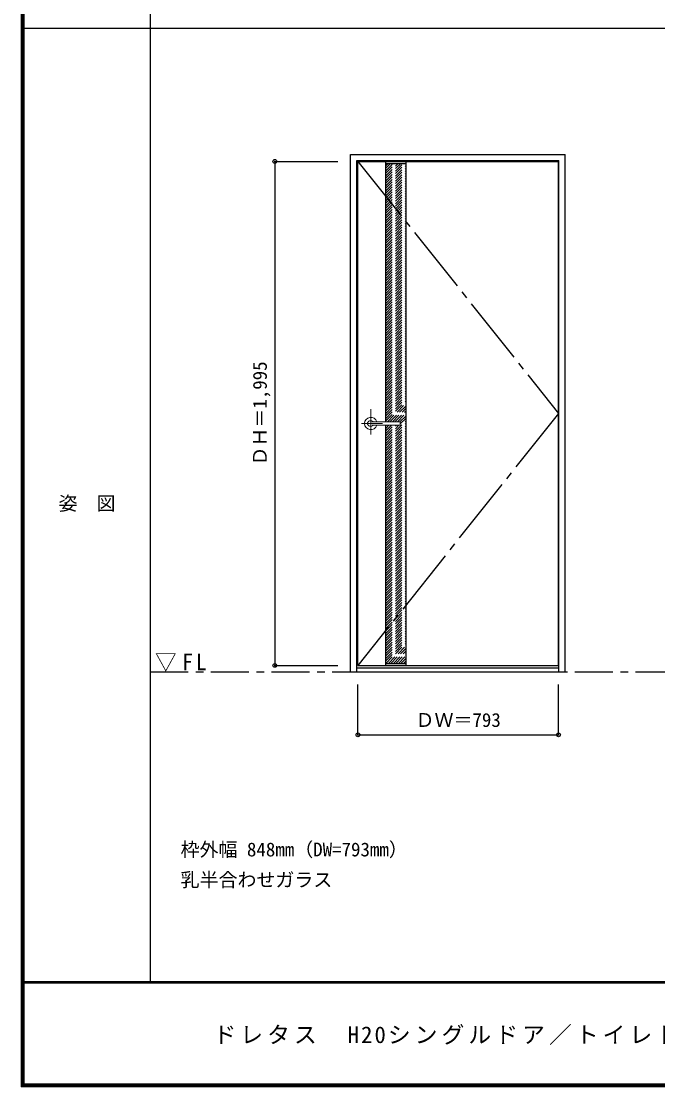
# Model space of a CAD drawing. Units: millimetres, scale not verified. Extents: x -6000 to 5700, y -4307 to 4260.
# Drawn here: x -6000 to -3483, y -4205 to 12 of the extents above; entities that cross this region are included whole.
import ezdxf
from ezdxf.enums import TextEntityAlignment as Align

# ---------------------------------------------------------------- set-up
doc = ezdxf.new("R2010")
doc.units = ezdxf.units.MM
doc.header["$LTSCALE"] = 30
doc.header["$PDMODE"] = 32
doc.header["$PDSIZE"] = 15
for name, pattern in [('CHAIN1', [8, 5, -1, 1, -1]), ('CHAIN2', [12, 9, -1, 1, -1]), ('DASHED1', [1.8, 1.2, -0.6])]:
    doc.linetypes.add(name, pattern=pattern)
for name, color, linetype in [('0-1_通り芯', 7, 'CHAIN1'), ('0-2_扉', 3, 'Continuous'), ('0-3_仕上げ', 3, 'Continuous'), ('0-4_枠', 3, 'Continuous'), ('0-7', 7, 'CHAIN2'), ('0-A_文字', 7, 'Continuous'), ('0-B_寸法', 7, 'Continuous'), ('0-C_ハッチ', 4, 'DASHED1'), ('F-1_枠', 6, 'Continuous'), ('F-A_文字', 7, 'Continuous')]:
    doc.layers.add(name, color=color, linetype=linetype)
doc.layers.add('0-5_レバー', color=7, linetype='Continuous', lineweight=18)
doc.styles.add('ＭＳ ゴシック', font='')
doc.styles.get('ＭＳ ゴシック').set_extended_font_data('MS Gothic')

msp = doc.modelspace()

# ---------------------------------------------------------------- linework, layer by layer
at = {"layer": '0-1_通り芯'}
msp.add_line((-5490, -2562.5), (5700, -2562.5), dxfattribs=at)
at = {"layer": '0-2_扉'}
for p, q in [((-4668.4, -542.5), (-3875.4, -542.5)), ((-4668.4, -2537.5), (-4668.4, -542.5)), ((-3875.4, -2537.5), (-3875.4, -542.5)), ((-4668.4, -2537.5), (-3875.4, -2537.5))]:
    msp.add_line(p, q, dxfattribs=at)
at = {"layer": '0-3_仕上げ'}
for p, q in [((-4558.4, -1573), (-4558.4, -542.5)), ((-4478.4, -2537.5), (-4478.4, -542.5)), ((-4558.4, -2537.5), (-4558.4, -1587))]:
    msp.add_line(p, q, dxfattribs=at)
at = {"layer": '0-3_仕上げ', "color": 7}
for p, q in [((-4558.4, -550.5), (-4478.4, -550.5)), ((-4558.4, -2529.5), (-4478.4, -2529.5))]:
    msp.add_line(p, q, dxfattribs=at)
at = {"layer": '0-4_枠'}
for p, q in [((-4697.4, -515.5), (-3849.4, -515.5)), ((-4697.4, -2562.5), (-4697.4, -515.5)), ((-4673.4, -539.5), (-3873.4, -539.5)), ((-4673.4, -2562.5), (-4673.4, -539.5)), ((-3873.4, -2562.5), (-3873.4, -539.5)), ((-3849.4, -2562.5), (-3849.4, -515.5)), ((-4697.4, -2562.5), (-3849.4, -2562.5)), ((-4673.4, -2547.5), (-3873.4, -2547.5))]:
    msp.add_line(p, q, dxfattribs=at)
at = {"layer": '0-5_レバー', "color": 4, "linetype": 'CHAIN1'}
for p, q in [((-4617.9, -1523.54), (-4617.9, -1623.39)), ((-4571.1, -1580), (-4654.12, -1580))]:
    msp.add_line(p, q, dxfattribs=at)
at = {"layer": '0-5_レバー'}
for q in [(-4500.9, -1574.51), (-4500.9, -1585.5)]:
    msp.add_line((-4500.9, -1580), q, dxfattribs=at)
for points in [[(-4607.94, -1573.01), (-4608.71, -1572.22), (-4610.68, -1570.85), (-4612.92, -1569.84), (-4615.36, -1569.21), (-4617.9, -1569), (-4620.44, -1569.21), (-4622.87, -1569.84), (-4625.12, -1570.85), (-4627.09, -1572.22), (-4628.71, -1573.89), (-4629.91, -1575.79), (-4630.65, -1577.85), (-4630.9, -1580), (-4630.65, -1582.15), (-4629.91, -1584.21), (-4628.71, -1586.11), (-4627.09, -1587.78), (-4625.12, -1589.15), (-4622.87, -1590.16), (-4620.44, -1590.79), (-4617.9, -1591), (-4615.36, -1590.79), (-4612.92, -1590.16), (-4610.68, -1589.15), (-4608.71, -1587.78), (-4607.94, -1586.99)], [(-4502.4, -1573), (-4512.13, -1573), (-4522.31, -1573), (-4531.91, -1573), (-4540.9, -1573), (-4549.31, -1573), (-4557.12, -1573), (-4563.94, -1573), (-4570.24, -1573), (-4576, -1573), (-4581.25, -1573), (-4586.04, -1573), (-4590.69, -1573), (-4594.9, -1573), (-4598.65, -1573), (-4600.65, -1573), (-4602.5, -1573), (-4604.51, -1573.01), (-4606.92, -1573.01), (-4608.41, -1573.01), (-4609.95, -1573.01), (-4611.47, -1573.01), (-4612.57, -1573.01), (-4613.03, -1573.01), (-4613.03, -1573.02)], [(-4612.88, -1586.99), (-4612.75, -1586.99), (-4612.31, -1586.99), (-4611.59, -1586.99), (-4610.57, -1586.99), (-4609.31, -1586.99), (-4607.96, -1586.99), (-4605.1, -1586.99), (-4602.12, -1587), (-4599.1, -1587), (-4596.06, -1587), (-4592.99, -1587), (-4589.91, -1587), (-4585.91, -1587), (-4581.5, -1587), (-4576.53, -1587), (-4571, -1587), (-4564.91, -1587), (-4558.26, -1587), (-4551.05, -1587), (-4542.46, -1587), (-4533.2, -1587), (-4523.26, -1587), (-4512.65, -1587), (-4502.4, -1587)], [(-4502.4, -1573), (-4511.48, -1573), (-4511.88, -1573)]]:
    msp.add_lwpolyline(points, dxfattribs=at)
for centre, radius, start, end in [((-4617.9, -1580), 24.55, 16.59952, 343.36736), ((-4502.4, -1574.5), 1.5, 0.00847, 89.9163), ((-4502.4, -1574.5), 1.5, 360, 90.17419), ((-4502.4, -1585.5), 1.5, 270.16419, 0), ((-4502.4, -1585.5), 1.5, 269.91059, 359.99153)]:
    msp.add_arc(centre, radius, start, end, dxfattribs=at)
at = {"layer": '0-7'}
for p, q in [((-4668.4, -542.5), (-3875.4, -1540)), ((-3875.4, -1540), (-4668.4, -2537.5))]:
    msp.add_line(p, q, dxfattribs=at)
at = {"layer": '0-B_寸法', "color": 4}
for p, q in [((-4997.4, -542.5), (-4747.4, -542.5)), ((-4997.4, -542.5), (-4997.4, -2537.5)), ((-4997.4, -2537.5), (-4747.4, -2537.5)), ((-4668.4, -2812.5), (-4668.4, -2612.5)), ((-3875.4, -2812.5), (-3875.4, -2612.5)), ((-4668.4, -2812.5), (-3875.4, -2812.5))]:
    msp.add_line(p, q, dxfattribs=at)
at = {"layer": '0-B_寸法'}
for p in [(-4997.4, -542.5), (-4997.4, -2537.5), (-4668.4, -2812.5), (-3875.4, -2812.5)]:
    msp.add_point(p, dxfattribs=at)
at = {"layer": '0-C_ハッチ'}
for p, q in [((-4558.4, -629.2), (-4479.7, -550.5)), ((-4558.4, -619.3), (-4489.6, -550.5)), ((-4558.4, -609.4), (-4499.5, -550.5)), ((-4558.4, -599.51), (-4509.39, -550.5)), ((-4558.4, -589.61), (-4519.29, -550.5)), ((-4558.4, -579.71), (-4529.19, -550.5)), ((-4558.4, -569.81), (-4539.09, -550.5)), ((-4558.4, -559.91), (-4548.99, -550.5)), ((-4558.4, -639.1), (-4478.4, -559.1)), ((-4558.4, -649), (-4478.4, -569)), ((-4558.4, -658.9), (-4478.4, -578.9)), ((-4558.4, -668.8), (-4478.4, -588.8)), ((-4558.4, -678.7), (-4478.4, -598.7)), ((-4558.4, -688.6), (-4478.4, -608.6)), ((-4558.4, -698.5), (-4478.4, -618.5)), ((-4558.4, -708.4), (-4478.4, -628.4)), ((-4558.4, -718.3), (-4478.4, -638.3)), ((-4558.4, -728.2), (-4478.4, -648.2)), ((-4558.4, -738.1), (-4478.4, -658.1)), ((-4558.4, -748), (-4478.4, -668)), ((-4558.4, -757.9), (-4478.4, -677.9)), ((-4558.4, -767.8), (-4478.4, -687.8)), ((-4558.4, -777.7), (-4478.4, -697.7)), ((-4558.4, -787.6), (-4478.4, -707.6)), ((-4558.4, -797.5), (-4478.4, -717.5)), ((-4558.4, -807.39), (-4478.4, -727.39)), ((-4558.4, -817.29), (-4478.4, -737.29)), ((-4558.4, -827.19), (-4478.4, -747.19)), ((-4558.4, -837.09), (-4478.4, -757.09)), ((-4558.4, -846.99), (-4478.4, -766.99)), ((-4558.4, -856.89), (-4478.4, -776.89)), ((-4558.4, -866.79), (-4478.4, -786.79)), ((-4558.4, -876.69), (-4478.4, -796.69)), ((-4558.4, -886.59), (-4478.4, -806.59)), ((-4558.4, -896.49), (-4478.4, -816.49)), ((-4558.4, -906.39), (-4478.4, -826.39)), ((-4558.4, -916.29), (-4478.4, -836.29)), ((-4558.4, -926.19), (-4478.4, -846.19)), ((-4558.4, -936.09), (-4478.4, -856.09)), ((-4558.4, -945.99), (-4478.4, -865.99)), ((-4558.4, -955.89), (-4478.4, -875.89)), ((-4558.4, -965.79), (-4478.4, -885.79)), ((-4558.4, -975.69), (-4478.4, -895.69)), ((-4558.4, -985.59), (-4478.4, -905.59)), ((-4558.4, -995.48), (-4478.4, -915.48)), ((-4558.4, -1005.38), (-4478.4, -925.38)), ((-4558.4, -1015.28), (-4478.4, -935.28)), ((-4558.4, -1025.18), (-4478.4, -945.18)), ((-4558.4, -1035.08), (-4478.4, -955.08)), ((-4558.4, -1044.98), (-4478.4, -964.98)), ((-4558.4, -1054.88), (-4478.4, -974.88)), ((-4558.4, -1064.78), (-4478.4, -984.78)), ((-4558.4, -1074.68), (-4478.4, -994.68)), ((-4558.4, -1084.58), (-4478.4, -1004.58)), ((-4558.4, -1094.48), (-4478.4, -1014.48)), ((-4558.4, -1104.38), (-4478.4, -1024.38)), ((-4558.4, -1114.28), (-4478.4, -1034.28)), ((-4558.4, -1124.18), (-4478.4, -1044.18)), ((-4558.4, -1134.08), (-4478.4, -1054.08)), ((-4558.4, -1143.98), (-4478.4, -1063.98)), ((-4558.4, -1153.88), (-4478.4, -1073.88)), ((-4558.4, -1163.78), (-4478.4, -1083.78)), ((-4558.4, -1173.68), (-4478.4, -1093.68)), ((-4558.4, -1183.58), (-4478.4, -1103.58)), ((-4558.4, -1193.47), (-4478.4, -1113.47)), ((-4558.4, -1203.37), (-4478.4, -1123.37)), ((-4558.4, -1213.27), (-4478.4, -1133.27)), ((-4558.4, -1223.17), (-4478.4, -1143.17)), ((-4558.4, -1233.07), (-4478.4, -1153.07)), ((-4558.4, -1242.97), (-4478.4, -1162.97)), ((-4558.4, -1252.87), (-4478.4, -1172.87)), ((-4558.4, -1262.77), (-4478.4, -1182.77)), ((-4558.4, -1272.67), (-4478.4, -1192.67)), ((-4558.4, -1282.57), (-4478.4, -1202.57)), ((-4558.4, -1292.47), (-4478.4, -1212.47)), ((-4558.4, -1302.37), (-4478.4, -1222.37)), ((-4558.4, -1312.27), (-4478.4, -1232.27)), ((-4558.4, -1322.17), (-4478.4, -1242.17)), ((-4558.4, -1332.07), (-4478.4, -1252.07)), ((-4558.4, -1341.97), (-4478.4, -1261.97)), ((-4558.4, -1351.87), (-4478.4, -1271.87)), ((-4558.4, -1361.77), (-4478.4, -1281.77)), ((-4558.4, -1371.67), (-4478.4, -1291.67)), ((-4558.4, -1381.57), (-4478.4, -1301.57)), ((-4558.4, -1391.46), (-4478.4, -1311.46)), ((-4558.4, -1401.36), (-4478.4, -1321.36)), ((-4558.4, -1411.26), (-4478.4, -1331.26)), ((-4558.4, -1421.16), (-4478.4, -1341.16)), ((-4558.4, -1431.06), (-4478.4, -1351.06)), ((-4558.4, -1440.96), (-4478.4, -1360.96)), ((-4558.4, -1450.86), (-4478.4, -1370.86)), ((-4558.4, -1460.76), (-4478.4, -1380.76)), ((-4558.4, -1470.66), (-4478.4, -1390.66)), ((-4558.4, -1480.56), (-4478.4, -1400.56)), ((-4558.4, -1490.46), (-4478.4, -1410.46)), ((-4558.4, -1500.36), (-4478.4, -1420.36)), ((-4558.4, -1510.26), (-4478.4, -1430.26)), ((-4558.4, -1520.16), (-4478.4, -1440.16)), ((-4558.4, -1530.06), (-4478.4, -1450.06)), ((-4558.4, -1539.96), (-4478.4, -1459.96)), ((-4558.4, -1549.86), (-4478.4, -1469.86)), ((-4558.4, -1559.76), (-4478.4, -1479.76)), ((-4558.4, -1569.66), (-4478.4, -1489.66)), ((-4551.85, -1573), (-4478.4, -1499.56)), ((-4541.95, -1573), (-4478.4, -1509.45)), ((-4532.05, -1573), (-4478.4, -1519.35)), ((-4522.15, -1573), (-4478.4, -1529.25)), ((-4512.25, -1573), (-4478.4, -1539.15)), ((-4502.37, -1573.03), (-4478.4, -1549.05)), ((-4500.9, -1581.45), (-4478.4, -1558.95)), ((-4558.4, -1648.85), (-4478.4, -1568.85)), ((-4558.4, -1658.75), (-4478.4, -1578.75)), ((-4558.4, -1589.45), (-4555.94, -1587)), ((-4558.4, -1599.35), (-4546.04, -1587)), ((-4558.4, -1609.25), (-4536.15, -1587)), ((-4558.4, -1619.15), (-4526.25, -1587)), ((-4558.4, -1629.05), (-4516.35, -1587)), ((-4558.4, -1638.95), (-4506.45, -1587)), ((-4558.4, -1668.65), (-4478.4, -1588.65)), ((-4558.4, -1678.55), (-4478.4, -1598.55)), ((-4558.4, -1688.45), (-4478.4, -1608.45)), ((-4558.4, -1698.35), (-4478.4, -1618.35)), ((-4558.4, -1708.25), (-4478.4, -1628.25)), ((-4558.4, -1718.15), (-4478.4, -1638.15)), ((-4558.4, -1728.05), (-4478.4, -1648.05)), ((-4558.4, -1737.95), (-4478.4, -1657.95)), ((-4558.4, -1747.85), (-4478.4, -1667.85)), ((-4558.4, -1757.75), (-4478.4, -1677.75)), ((-4558.4, -1767.65), (-4478.4, -1687.65)), ((-4558.4, -1777.55), (-4478.4, -1697.55)), ((-4558.4, -1787.44), (-4478.4, -1707.44)), ((-4558.4, -1797.34), (-4478.4, -1717.34)), ((-4558.4, -1807.24), (-4478.4, -1727.24)), ((-4558.4, -1817.14), (-4478.4, -1737.14)), ((-4558.4, -1827.04), (-4478.4, -1747.04)), ((-4558.4, -1836.94), (-4478.4, -1756.94)), ((-4558.4, -1846.84), (-4478.4, -1766.84)), ((-4558.4, -1856.74), (-4478.4, -1776.74)), ((-4558.4, -1866.64), (-4478.4, -1786.64)), ((-4558.4, -1876.54), (-4478.4, -1796.54)), ((-4558.4, -1886.44), (-4478.4, -1806.44)), ((-4558.4, -1896.34), (-4478.4, -1816.34)), ((-4558.4, -1906.24), (-4478.4, -1826.24)), ((-4558.4, -1916.14), (-4478.4, -1836.14)), ((-4558.4, -1926.04), (-4478.4, -1846.04)), ((-4558.4, -1935.94), (-4478.4, -1855.94)), ((-4558.4, -1945.84), (-4478.4, -1865.84)), ((-4558.4, -1955.74), (-4478.4, -1875.74)), ((-4558.4, -1965.64), (-4478.4, -1885.64)), ((-4558.4, -1975.53), (-4478.4, -1895.53)), ((-4558.4, -1985.43), (-4478.4, -1905.43)), ((-4558.4, -1995.33), (-4478.4, -1915.33)), ((-4558.4, -2005.23), (-4478.4, -1925.23)), ((-4558.4, -2015.13), (-4478.4, -1935.13)), ((-4558.4, -2025.03), (-4478.4, -1945.03)), ((-4558.4, -2034.93), (-4478.4, -1954.93)), ((-4558.4, -2044.83), (-4478.4, -1964.83)), ((-4558.4, -2054.73), (-4478.4, -1974.73)), ((-4558.4, -2064.63), (-4478.4, -1984.63)), ((-4558.4, -2074.53), (-4478.4, -1994.53)), ((-4558.4, -2084.43), (-4478.4, -2004.43)), ((-4558.4, -2094.33), (-4478.4, -2014.33)), ((-4558.4, -2104.23), (-4478.4, -2024.23)), ((-4558.4, -2114.13), (-4478.4, -2034.13)), ((-4558.4, -2124.03), (-4478.4, -2044.03)), ((-4558.4, -2133.93), (-4478.4, -2053.93)), ((-4558.4, -2143.83), (-4478.4, -2063.83)), ((-4558.4, -2153.73), (-4478.4, -2073.73)), ((-4558.4, -2163.63), (-4478.4, -2083.63)), ((-4558.4, -2173.52), (-4478.4, -2093.52)), ((-4558.4, -2183.42), (-4478.4, -2103.42)), ((-4558.4, -2193.32), (-4478.4, -2113.32)), ((-4558.4, -2203.22), (-4478.4, -2123.22)), ((-4558.4, -2213.12), (-4478.4, -2133.12)), ((-4558.4, -2223.02), (-4478.4, -2143.02)), ((-4558.4, -2232.92), (-4478.4, -2152.92)), ((-4558.4, -2242.82), (-4478.4, -2162.82)), ((-4558.4, -2252.72), (-4478.4, -2172.72)), ((-4558.4, -2262.62), (-4478.4, -2182.62)), ((-4558.4, -2272.52), (-4478.4, -2192.52)), ((-4558.4, -2282.42), (-4478.4, -2202.42)), ((-4558.4, -2292.32), (-4478.4, -2212.32)), ((-4558.4, -2302.22), (-4478.4, -2222.22)), ((-4558.4, -2312.12), (-4478.4, -2232.12)), ((-4558.4, -2322.02), (-4478.4, -2242.02)), ((-4558.4, -2331.92), (-4478.4, -2251.92)), ((-4558.4, -2341.82), (-4478.4, -2261.82)), ((-4558.4, -2351.72), (-4478.4, -2271.72)), ((-4558.4, -2361.62), (-4478.4, -2281.62)), ((-4558.4, -2371.51), (-4478.4, -2291.51)), ((-4558.4, -2381.41), (-4478.4, -2301.41)), ((-4558.4, -2391.31), (-4478.4, -2311.31)), ((-4558.4, -2401.21), (-4478.4, -2321.21)), ((-4558.4, -2411.11), (-4478.4, -2331.11)), ((-4558.4, -2421.01), (-4478.4, -2341.01)), ((-4558.4, -2430.91), (-4478.4, -2350.91)), ((-4558.4, -2440.81), (-4478.4, -2360.81)), ((-4558.4, -2450.71), (-4478.4, -2370.71)), ((-4558.4, -2460.61), (-4478.4, -2380.61)), ((-4558.4, -2470.51), (-4478.4, -2390.51)), ((-4558.4, -2480.41), (-4478.4, -2400.41)), ((-4558.4, -2490.31), (-4478.4, -2410.31)), ((-4558.4, -2500.21), (-4478.4, -2420.21)), ((-4558.4, -2510.11), (-4478.4, -2430.11)), ((-4558.4, -2520.01), (-4478.4, -2440.01)), ((-4557.99, -2529.5), (-4478.4, -2449.91)), ((-4548.09, -2529.5), (-4478.4, -2459.81)), ((-4538.19, -2529.5), (-4478.4, -2469.71)), ((-4528.29, -2529.5), (-4478.4, -2479.61)), ((-4518.4, -2529.5), (-4478.4, -2489.5)), ((-4508.5, -2529.5), (-4478.4, -2499.4)), ((-4498.6, -2529.5), (-4478.4, -2509.3)), ((-4488.7, -2529.5), (-4478.4, -2519.2)), ((-4478.8, -2529.5), (-4478.4, -2529.1))]:
    msp.add_line(p, q, dxfattribs=at)
at = {"layer": 'F-1_枠'}
for p, q in [((-6000, 4175), (-6000, -4205)), ((-5995, 4175), (-5995, -4205)), ((-5990, 4175), (-5990, -4205)), ((-5490, 4175), (-5490, -3790)), ((-6000, -15.5), (5700, -15.5)), ((5700, -3790), (-6000, -3790)), ((5700, -3795), (-6000, -3795)), ((5700, -4195), (-6000, -4195)), ((5700, -4200), (-6000, -4200)), ((5700, -4205), (-6000, -4205))]:
    msp.add_line(p, q, dxfattribs=at)

# ---------------------------------------------------------------- texts
at = {"layer": '0-A_文字', "style": 'ＭＳ ゴシック'}
for s, p in [('枠外幅 848mm（DW=793mm）', (-5370, -3310)), ('乳半合わせガラス', (-5370, -3430))]:
    msp.add_text(s, height=54.99, dxfattribs=at).set_placement(p, align=Align.BOTTOM_LEFT)
at = {"layer": '0-A_文字', "insert": (-5471.25, -2562.5), "char_height": 65.98, "attachment_point": 7, "style": 'ＭＳ ゴシック'}
msp.add_mtext('\\T1.26;\\W0.95;▽FL', dxfattribs=at)
at = {"layer": '0-B_寸法', "style": 'ＭＳ ゴシック'}
msp.add_text('ＤＨ＝1,995', height=54.99, rotation=90, dxfattribs=at).set_placement((-5012.4, -1746.25), align=Align.BOTTOM_LEFT)
msp.add_text('ＤＷ＝793', height=54.99, dxfattribs=at).set_placement((-4440.65, -2797.5), align=Align.BOTTOM_LEFT)
at = {"layer": 'F-A_文字', "style": 'ＭＳ ゴシック'}
msp.add_text('姿\u3000図', height=54.99, dxfattribs=at).set_placement((-5852.5, -1940.25), align=Align.BOTTOM_LEFT)
at = {"layer": 'F-A_文字', "insert": (-5240, -4040), "char_height": 65.98, "attachment_point": 7, "style": 'ＭＳ ゴシック'}
msp.add_mtext('\\T1.18;ドレタス\u3000H20シングルドア／トイレドア\u3000Ｂ－ＸＹ／ＸＭ', dxfattribs=at)

doc.saveas('drawing.dxf')
